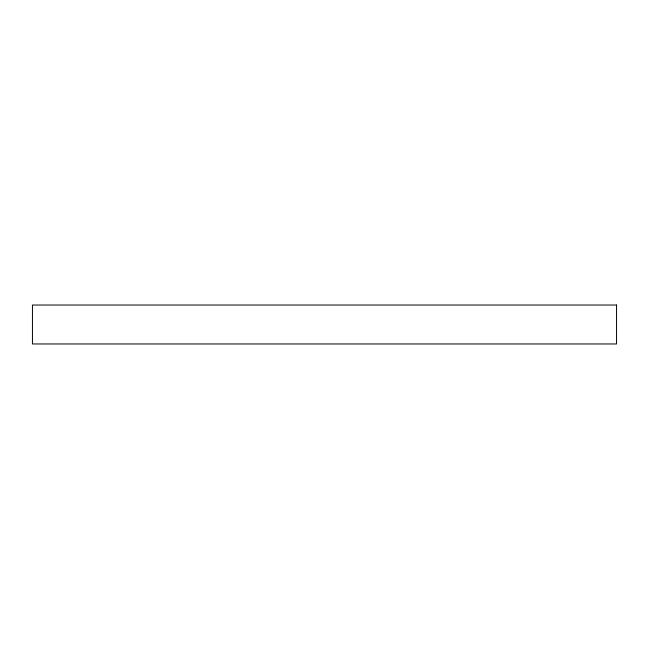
<?xml version="1.0" encoding="UTF-8"?>
<svg xmlns="http://www.w3.org/2000/svg" width="649" height="649" viewBox="0 0 649 649"><rect width="100%" height="100%" fill="white"/><g stroke="black" fill="none" stroke-linecap="round" stroke-linejoin="round"><path stroke-width="0.97" d="M616.55 305.03L32.45 305.03L32.45 343.97L616.55 343.97L616.55 305.03"/></g></svg>
